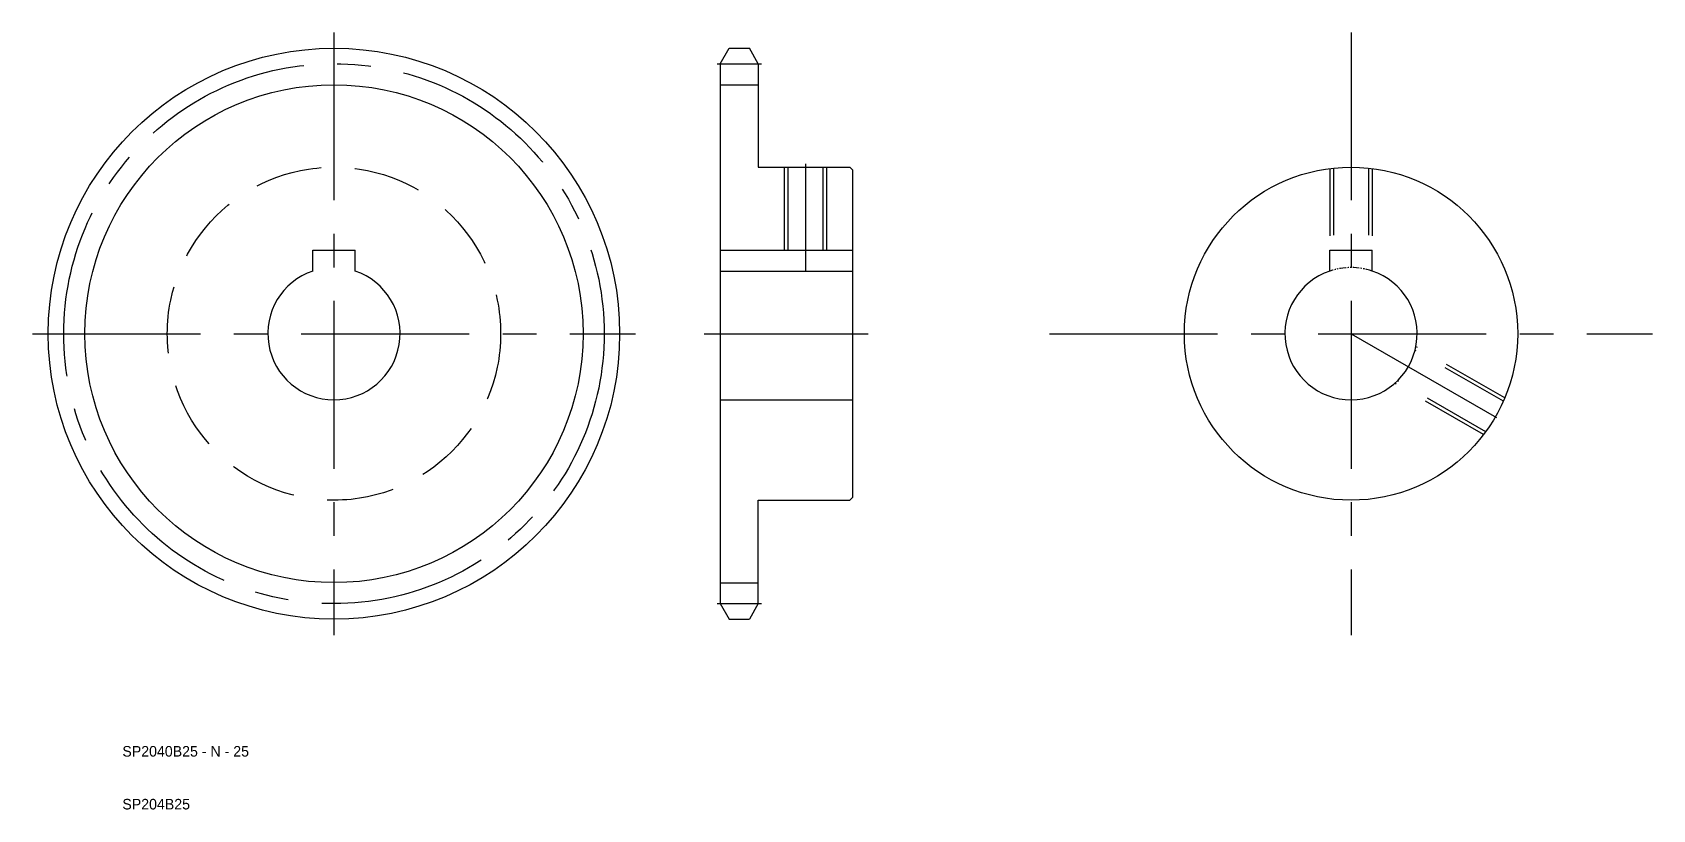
# Model space of a CAD drawing. Extents: x 71 to 377, y 72 to 219.
import ezdxf

# ---------------------------------------------------------------- set-up
doc = ezdxf.new("R2010")
doc.units = 0
for name, pattern in [('CENTER', [50.8, 31.75, -6.35, 6.35, -6.35]), ('DASHED', [19.05, 12.7, -6.35]), ('PHANTOM', [2.5, 1.25, -0.25, 0.25, -0.25, 0.25, -0.25])]:
    doc.linetypes.add(name, pattern=pattern)
doc.layers.get('0').update_dxf_attribs({"linetype": 'CONTINUOUS'})
doc.layers.add('CENTER', color=1, linetype='CENTER')

msp = doc.modelspace()

# ---------------------------------------------------------------- linework, layer by layer
at = {"color": 7, "linetype": 'CONTINUOUS'}
for p, q in [((200.73, 213.38), (202.42, 216.31)), ((202.42, 216.31), (206.24, 216.31)), ((207.93, 213.38), (206.24, 216.31)), ((200.73, 213.38), (200.73, 111.24)), ((207.93, 213.38), (207.93, 193.81)), ((200.73, 209.4), (207.93, 209.4)), ((207.93, 193.81), (225.23, 193.81)), ((213.5, 193.81), (213.5, 178.11)), ((220.15, 193.81), (220.15, 178.11)), ((225.23, 193.81), (225.73, 193.31)), ((225.73, 193.31), (225.73, 131.31)), ((123.73, 174.15), (123.73, 178.11)), ((123.73, 178.11), (131.73, 178.11)), ((131.73, 174.15), (131.73, 178.11)), ((200.73, 178.11), (225.73, 178.11)), ((315.97, 178.11), (323.97, 178.11)), ((315.97, 174.15), (315.97, 178.11)), ((323.97, 174.15), (323.97, 178.11)), ((200.73, 174.15), (225.73, 174.15)), ((200.73, 149.81), (225.73, 149.81)), ((207.93, 130.81), (225.23, 130.81)), ((207.93, 111.24), (207.93, 130.81)), ((225.73, 131.31), (225.23, 130.81)), ((200.73, 115.21), (207.93, 115.21)), ((200.73, 111.24), (202.42, 108.31)), ((207.93, 111.24), (206.24, 108.31)), ((202.42, 108.31), (206.24, 108.31))]:
    msp.add_line(p, q, dxfattribs=at)
at = {"color": 3, "linetype": 'CONTINUOUS'}
for p, q in [((212.83, 193.81), (212.83, 178.11)), ((220.83, 193.81), (220.83, 178.11))]:
    msp.add_line(p, q, dxfattribs=at)
at = {"color": 3, "linetype": 'DASHED'}
for p, q in [((315.97, 193.55), (315.97, 178.11)), ((316.65, 193.63), (316.65, 178.11)), ((323.3, 193.63), (323.3, 178.11)), ((323.97, 193.55), (323.97, 178.11)), ((349.03, 150.15), (332.23, 159.85)), ((348.76, 149.52), (332.07, 159.16)), ((345.44, 143.77), (328.75, 153.4)), ((345.03, 143.22), (328.23, 152.92))]:
    msp.add_line(p, q, dxfattribs=at)
at = {"color": 7, "linetype": 'CONTINUOUS'}
for centre, radius in [((127.73, 162.31), 54), ((319.97, 162.31), 31.5)]:
    msp.add_circle(centre, radius, dxfattribs=at)
at = {"color": 3, "linetype": 'CONTINUOUS'}
msp.add_circle((127.73, 162.31), 47.09, dxfattribs=at)
at = {"color": 3, "linetype": 'DASHED'}
msp.add_circle((127.73, 162.31), 31.5, dxfattribs=at)
at = {"color": 3, "linetype": 'PHANTOM'}
msp.add_arc((319.97, 162.31), 12.5, 71.3371, 108.6629, dxfattribs=at)
at = {"color": 7, "linetype": 'CONTINUOUS'}
for centre in [(127.73, 162.31), (319.97, 162.31)]:
    msp.add_arc(centre, 12.5, 108.6629, 71.3371, dxfattribs=at)
at = {"layer": 'CENTER', "color": 1, "linetype": 'CENTER'}
for p, q in [((127.73, 219.31), (127.73, 105.31)), ((319.97, 219.31), (319.97, 105.31)), ((200.13, 213.38), (208.53, 213.38)), ((216.83, 194.41), (216.83, 174.21)), ((70.73, 162.31), (184.73, 162.31)), ((197.73, 162.31), (228.73, 162.31)), ((262.97, 162.31), (376.97, 162.31)), ((319.97, 162.31), (349.85, 145.06)), ((200.13, 111.24), (208.53, 111.24))]:
    msp.add_line(p, q, dxfattribs=at)
msp.add_circle((127.73, 162.31), 51.07, dxfattribs=at)

# ---------------------------------------------------------------- texts
at = {"color": 7, "linetype": 'CONTINUOUS'}
for s, p in [('SP2040B25 - N - 25', (87.73, 82.31)), ('SP204B25', (87.73, 72.31))]:
    msp.add_text(s, height=2, dxfattribs=at).set_placement(p)

doc.saveas('drawing.dxf')
